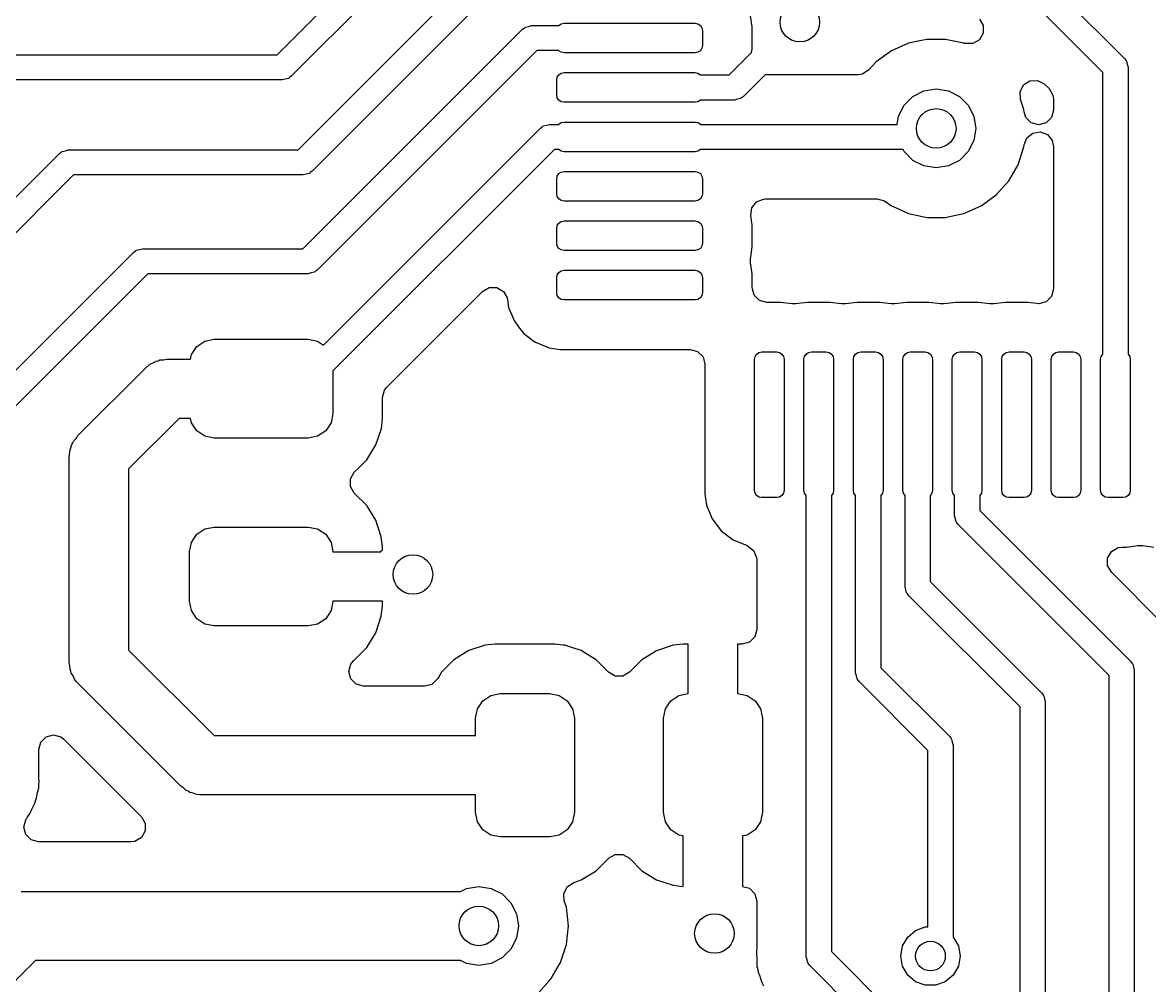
# Model space of a CAD drawing. Extents: x 44 to 146, y -87 to -25.
# Drawn here: x 87.14 to 98.53, y -59.38 to -49.63 of the extents above; entities that cross this region are included whole.
import ezdxf

# ---------------------------------------------------------------- set-up
doc = ezdxf.new("R2010")
doc.units = 0
doc.layers.add('BLACK', color=7, linetype='CONTINUOUS')

msp = doc.modelspace()

# ---------------------------------------------------------------- linework, layer by layer
at = {"layer": 'BLACK', "linetype": 'CONTINUOUS'}
for p, q in [((95.891003, -47.611397), (98.277303, -49.997698)), ((98.0605, -50.140105), (95.748594, -47.8282)), ((89.710994, -49.9618), (90.970597, -48.702198)), ((91.113005, -48.919), (89.853403, -50.178603)), ((89.922394, -50.923), (91.643197, -49.202198)), ((91.785605, -49.419), (90.064803, -51.139803)), ((92.222135, -49.680535), (92.252843, -49.673854)), ((92.252843, -49.673854), (92.283, -49.665)), ((92.283, -49.665), (92.558777, -49.665)), ((92.558777, -49.665), (92.559467, -49.663967)), ((92.559467, -49.663967), (92.583799, -49.647709)), ((92.583799, -49.647709), (92.6125, -49.642)), ((92.6125, -49.642), (93.9375, -49.642)), ((93.9375, -49.642), (93.966201, -49.647709)), ((93.966201, -49.647709), (93.990533, -49.663967)), ((93.990533, -49.663967), (94.006791, -49.688299)), ((94.513, -49.67928), (94.498187, -49.566764)), ((96.812079, -49.599498), (96.850643, -49.666293)), ((96.850643, -49.666293), (96.850643, -49.743421)), ((89.972394, -51.923), (92.193197, -49.702198)), ((92.193197, -49.702198), (92.211354, -49.688605)), ((92.211354, -49.688605), (92.214339, -49.685161)), ((92.214339, -49.685161), (92.216998, -49.68438)), ((92.216998, -49.68438), (92.222135, -49.680535)), ((94.006791, -49.688299), (94.0125, -49.717)), ((94.0125, -49.717), (94.0125, -49.867)), ((94.513, -49.90472), (94.513, -49.67928)), ((96.850643, -49.743421), (96.812079, -49.810216)), ((94.006791, -49.895701), (93.990533, -49.920033)), ((94.0125, -49.867), (94.006791, -49.895701)), ((94.50841, -49.939584), (94.513, -49.90472)), ((96.095194, -49.844657), (95.922272, -49.921647)), ((96.095195, -49.844656), (96.095194, -49.844657)), ((96.095197, -49.844656), (96.095195, -49.844656)), ((96.208396, -49.820595), (96.095197, -49.844656)), ((96.280352, -49.8053), (96.208396, -49.820595)), ((96.280354, -49.8053), (96.280352, -49.8053)), ((96.469646, -49.8053), (96.280354, -49.8053)), ((96.469648, -49.8053), (96.469646, -49.8053)), ((96.654804, -49.844656), (96.469648, -49.8053)), ((96.660681, -49.846566), (96.654804, -49.844656)), ((96.668156, -49.84878), (96.660681, -49.846566)), ((96.745284, -49.84878), (96.668156, -49.84878)), ((96.812079, -49.810216), (96.745284, -49.84878)), ((86.9188, -49.9618), (89.710994, -49.9618)), ((92.335605, -49.919), (90.114803, -52.139803)), ((92.558777, -49.919), (92.335605, -49.919)), ((92.559467, -49.920033), (92.558777, -49.919)), ((92.583799, -49.936291), (92.559467, -49.920033)), ((92.6125, -49.942), (92.583799, -49.936291)), ((93.9375, -49.942), (92.6125, -49.942)), ((93.966201, -49.936291), (93.9375, -49.942)), ((93.990533, -49.920033), (93.966201, -49.936291)), ((94.282994, -50.165), (94.50841, -49.939584)), ((95.922272, -49.921647), (95.769127, -50.032913)), ((98.277303, -49.997698), (98.290896, -50.015856)), ((98.290896, -50.015856), (98.294339, -50.018839)), ((98.294339, -50.018839), (98.295119, -50.021496)), ((95.695035, -50.115201), (95.63035, -50.157208)), ((95.769127, -50.032913), (95.695035, -50.115201)), ((98.295119, -50.021496), (98.298966, -50.026635)), ((98.298966, -50.026635), (98.305647, -50.05735)), ((98.305647, -50.05735), (98.3145, -50.0875)), ((98.3145, -50.0875), (98.3145, -52.988276)), ((89.7636, -50.2158), (86.971405, -50.2158)), ((89.793756, -50.206945), (89.7636, -50.2158)), ((89.824465, -50.200265), (89.793756, -50.206945)), ((89.829601, -50.196419), (89.824465, -50.200265)), ((89.832261, -50.195639), (89.829601, -50.196419)), ((89.835244, -50.192195), (89.832261, -50.195639)), ((89.853403, -50.178603), (89.835244, -50.192195)), ((92.5375, -50.217), (92.543209, -50.188299)), ((92.5375, -50.367), (92.5375, -50.217)), ((92.543209, -50.188299), (92.559467, -50.163967)), ((92.559467, -50.163967), (92.583799, -50.147709)), ((92.583799, -50.147709), (92.6125, -50.142)), ((92.6125, -50.142), (93.9375, -50.142)), ((93.9375, -50.142), (93.966201, -50.147709)), ((93.966201, -50.147709), (93.990533, -50.163967)), ((93.990533, -50.163967), (93.991223, -50.165)), ((93.991223, -50.165), (94.282994, -50.165)), ((94.643972, -50.163233), (94.425403, -50.381803)), ((94.648701, -50.1645), (94.643972, -50.163233)), ((95.584307, -50.1645), (94.648701, -50.1645)), ((95.63035, -50.157208), (95.584307, -50.1645)), ((97.257487, -50.266653), (97.322172, -50.224646)), ((97.322172, -50.224646), (97.399194, -50.220609)), ((97.399194, -50.220609), (97.467916, -50.255624)), ((98.0605, -52.988276), (98.0605, -50.140105)), ((96.139886, -50.382193), (96.251393, -50.325377)), ((96.251393, -50.325377), (96.375, -50.3058)), ((96.375, -50.3058), (96.498607, -50.325377)), ((96.498607, -50.325377), (96.610114, -50.382193)), ((97.222472, -50.335375), (97.257487, -50.266653)), ((97.226508, -50.412395), (97.222472, -50.335375)), ((97.467916, -50.255624), (97.473575, -50.260994)), ((97.473575, -50.260994), (97.516359, -50.303778)), ((97.516359, -50.303778), (97.554923, -50.370573)), ((92.543209, -50.395701), (92.5375, -50.367)), ((92.559467, -50.420033), (92.543209, -50.395701)), ((92.583799, -50.436291), (92.559467, -50.420033)), ((92.6125, -50.442), (92.583799, -50.436291)), ((93.9375, -50.442), (92.6125, -50.442)), ((93.966201, -50.436291), (93.9375, -50.442)), ((93.990533, -50.420033), (93.966201, -50.436291)), ((93.991223, -50.419), (93.990533, -50.420033)), ((94.3356, -50.419), (93.991223, -50.419)), ((94.365756, -50.410145), (94.3356, -50.419)), ((94.396465, -50.403465), (94.365756, -50.410145)), ((94.401601, -50.399619), (94.396465, -50.403465)), ((94.404261, -50.398839), (94.401601, -50.399619)), ((94.407244, -50.395395), (94.404261, -50.398839)), ((94.425403, -50.381803), (94.407244, -50.395395)), ((95.994577, -50.582193), (96.051393, -50.470686)), ((96.051393, -50.470686), (96.139886, -50.382193)), ((96.610114, -50.382193), (96.698607, -50.470686)), ((96.698607, -50.470686), (96.755423, -50.582193)), ((97.260004, -50.515483), (97.226508, -50.412395)), ((97.554923, -50.370573), (97.56, -50.409137)), ((97.56, -50.409137), (97.56, -50.522348)), ((95.981462, -50.665), (95.994577, -50.582193)), ((96.755423, -50.582193), (96.775, -50.7058)), ((97.260674, -50.517545), (97.260004, -50.515483)), ((97.262816, -50.537922), (97.260674, -50.517545)), ((97.281962, -50.596848), (97.262816, -50.537922)), ((97.56, -50.522348), (97.540038, -50.596848)), ((90.178694, -52.897699), (92.374197, -50.702198)), ((92.374197, -50.702198), (92.392354, -50.688605)), ((92.392354, -50.688605), (92.395339, -50.685161)), ((92.395339, -50.685161), (92.397998, -50.68438)), ((92.397998, -50.68438), (92.403135, -50.680535)), ((92.403135, -50.680535), (92.433843, -50.673854)), ((92.433843, -50.673854), (92.464, -50.665)), ((92.464, -50.665), (92.558777, -50.665)), ((92.558777, -50.665), (92.559467, -50.663967)), ((92.559467, -50.663967), (92.583799, -50.647709)), ((92.583799, -50.647709), (92.6125, -50.642)), ((92.6125, -50.642), (93.9375, -50.642)), ((93.9375, -50.642), (93.966201, -50.647709)), ((93.966201, -50.647709), (93.990533, -50.663967)), ((93.990533, -50.663967), (93.991223, -50.665)), ((93.991223, -50.665), (95.981462, -50.665)), ((97.3365, -50.651386), (97.281962, -50.596848)), ((97.411, -50.671348), (97.3365, -50.651386)), ((97.4855, -50.651386), (97.411, -50.671348)), ((97.540038, -50.596848), (97.4855, -50.651386)), ((96.775, -50.7058), (96.755423, -50.829407)), ((97.262816, -50.873677), (97.290456, -50.801672)), ((97.290456, -50.801672), (97.350395, -50.753133)), ((97.350395, -50.753133), (97.426574, -50.741067)), ((97.426574, -50.741067), (97.498579, -50.768707)), ((97.498579, -50.768707), (97.547118, -50.828646)), ((87.56985, -50.931852), (87.6, -50.923)), ((87.6, -50.923), (89.922394, -50.923)), ((92.516605, -50.919), (90.27515, -53.160455)), ((92.558777, -50.919), (92.516605, -50.919)), ((92.559467, -50.920033), (92.558777, -50.919)), ((92.583799, -50.936291), (92.559467, -50.920033)), ((93.990533, -50.920033), (93.966201, -50.936291)), ((93.991223, -50.919), (93.990533, -50.920033)), ((96.040227, -50.919), (93.991223, -50.919)), ((96.051393, -50.940914), (96.040227, -50.919)), ((96.755423, -50.829407), (96.698607, -50.940914)), ((97.202179, -51.074084), (97.260674, -50.894056)), ((97.260674, -50.894056), (97.262816, -50.873677)), ((97.547118, -50.828646), (97.56, -50.889251)), ((97.56, -50.889251), (97.56, -52.330798)), ((85.010197, -53.460197), (87.510198, -50.960197)), ((87.510198, -50.960197), (87.528356, -50.946603)), ((87.528356, -50.946603), (87.531339, -50.943161)), ((87.531339, -50.943161), (87.533996, -50.94238)), ((87.533996, -50.94238), (87.539135, -50.938534)), ((87.539135, -50.938534), (87.56985, -50.931852)), ((92.6125, -50.942), (92.583799, -50.936291)), ((93.9375, -50.942), (92.6125, -50.942)), ((93.966201, -50.936291), (93.9375, -50.942)), ((96.139886, -51.029407), (96.051393, -50.940914)), ((96.251393, -51.086223), (96.139886, -51.029407)), ((96.610114, -51.029407), (96.498607, -51.086223)), ((96.698607, -50.940914), (96.610114, -51.029407)), ((90.041001, -51.157619), (90.035865, -51.161465)), ((90.043661, -51.156839), (90.041001, -51.157619)), ((90.046644, -51.153395), (90.043661, -51.156839)), ((90.064803, -51.139803), (90.046644, -51.153395)), ((92.559467, -51.163967), (92.583799, -51.147709)), ((92.583799, -51.147709), (92.6125, -51.142)), ((92.6125, -51.142), (93.9375, -51.142)), ((93.9375, -51.142), (93.966201, -51.147709)), ((93.966201, -51.147709), (93.990533, -51.163967)), ((96.375, -51.1058), (96.251393, -51.086223)), ((96.498607, -51.086223), (96.375, -51.1058)), ((97.107533, -51.238016), (97.202179, -51.074084)), ((87.652605, -51.177), (85.227, -53.602605)), ((89.975, -51.177), (87.652605, -51.177)), ((90.005156, -51.168145), (89.975, -51.177)), ((90.035865, -51.161465), (90.005156, -51.168145)), ((92.5375, -51.217), (92.543209, -51.188299)), ((92.5375, -51.367), (92.5375, -51.217)), ((92.543209, -51.188299), (92.559467, -51.163967)), ((93.990533, -51.163967), (94.006791, -51.188299)), ((94.006791, -51.188299), (94.0125, -51.217)), ((94.0125, -51.217), (94.0125, -51.367)), ((96.980871, -51.378688), (97.076599, -51.272372)), ((97.076599, -51.272372), (97.10753, -51.23802)), ((97.10753, -51.23802), (97.107531, -51.238018)), ((97.107531, -51.238018), (97.107533, -51.238016)), ((92.543209, -51.395701), (92.5375, -51.367)), ((94.0125, -51.367), (94.006791, -51.395701)), ((96.82773, -51.489951), (96.980871, -51.378688)), ((92.559467, -51.420033), (92.543209, -51.395701)), ((92.583799, -51.436291), (92.559467, -51.420033)), ((92.6125, -51.442), (92.583799, -51.436291)), ((93.9375, -51.442), (92.6125, -51.442)), ((93.966201, -51.436291), (93.9375, -51.442)), ((93.990533, -51.420033), (93.966201, -51.436291)), ((94.006791, -51.395701), (93.990533, -51.420033)), ((94.511044, -51.511479), (94.557997, -51.45029)), ((94.557997, -51.45029), (94.629255, -51.420775)), ((94.629255, -51.420775), (94.648702, -51.4195)), ((94.648702, -51.4195), (95.776889, -51.4195)), ((95.776889, -51.4195), (95.851389, -51.439462)), ((95.851389, -51.439462), (95.86446, -51.447949)), ((95.86446, -51.447949), (95.92227, -51.489951)), ((95.92227, -51.489951), (95.922276, -51.489953)), ((95.922276, -51.489953), (95.922276, -51.489954)), ((95.922276, -51.489954), (95.970622, -51.511479)), ((96.654803, -51.566944), (96.82773, -51.489951)), ((94.500977, -51.587947), (94.511044, -51.511479)), ((94.507715, -51.639133), (94.500977, -51.587947)), ((95.970622, -51.511479), (96.095197, -51.566944)), ((96.095197, -51.566944), (96.236315, -51.596939)), ((96.236315, -51.596939), (96.280352, -51.6063)), ((96.280352, -51.6063), (96.280354, -51.6063)), ((96.280354, -51.6063), (96.469648, -51.6063)), ((96.469648, -51.6063), (96.509004, -51.597934)), ((96.509004, -51.597934), (96.654803, -51.566944)), ((92.5375, -51.717), (92.543209, -51.688299)), ((92.5375, -51.867), (92.5375, -51.717)), ((92.543209, -51.688299), (92.559467, -51.663967)), ((92.559467, -51.663967), (92.583799, -51.647709)), ((92.583799, -51.647709), (92.6125, -51.642)), ((92.6125, -51.642), (93.9375, -51.642)), ((93.9375, -51.642), (93.966201, -51.647709)), ((93.966201, -51.647709), (93.990533, -51.663967)), ((93.990533, -51.663967), (94.006791, -51.688299)), ((94.006791, -51.688299), (94.0125, -51.717)), ((94.0125, -51.717), (94.0125, -51.867)), ((94.513, -51.67928), (94.507715, -51.639133)), ((94.513, -51.90472), (94.513, -51.67928)), ((88.260197, -51.960197), (88.278355, -51.946604)), ((88.278355, -51.946604), (88.281339, -51.943161)), ((88.281339, -51.943161), (88.283998, -51.94238)), ((88.283998, -51.94238), (88.289135, -51.938535)), ((88.289135, -51.938535), (88.319843, -51.931854)), ((88.319843, -51.931854), (88.35, -51.923)), ((88.35, -51.923), (89.972394, -51.923)), ((92.543209, -51.895701), (92.5375, -51.867)), ((92.559467, -51.920033), (92.543209, -51.895701)), ((92.583799, -51.936291), (92.559467, -51.920033)), ((92.6125, -51.942), (92.583799, -51.936291)), ((93.9375, -51.942), (92.6125, -51.942)), ((93.966201, -51.936291), (93.9375, -51.942)), ((93.990533, -51.920033), (93.966201, -51.936291)), ((94.006791, -51.895701), (93.990533, -51.920033)), ((94.0125, -51.867), (94.006791, -51.895701)), ((94.499621, -52.006344), (94.513, -51.90472)), ((86.609557, -53.610836), (88.260197, -51.960197)), ((94.497487, -52.022551), (94.499621, -52.006344)), ((94.497487, -52.061449), (94.497487, -52.022551)), ((94.498186, -52.066762), (94.497487, -52.061449)), ((94.498187, -52.066764), (94.498186, -52.066762)), ((94.513, -52.17928), (94.498187, -52.066764)), ((88.402606, -52.177), (86.8, -53.779606)), ((90.025, -52.177), (88.402606, -52.177)), ((90.055156, -52.168145), (90.025, -52.177)), ((90.085865, -52.161465), (90.055156, -52.168145)), ((90.091001, -52.157619), (90.085865, -52.161465)), ((90.093661, -52.156839), (90.091001, -52.157619)), ((90.096644, -52.153395), (90.093661, -52.156839)), ((90.114803, -52.139803), (90.096644, -52.153395)), ((92.543209, -52.188299), (92.559467, -52.163967)), ((92.559467, -52.163967), (92.583799, -52.147709)), ((92.583799, -52.147709), (92.6125, -52.142)), ((92.6125, -52.142), (93.9375, -52.142)), ((93.9375, -52.142), (93.966201, -52.147709)), ((93.966201, -52.147709), (93.990533, -52.163967)), ((93.990533, -52.163967), (94.006791, -52.188299)), ((94.513, -52.3175), (94.513, -52.17928)), ((92.5375, -52.217), (92.543209, -52.188299)), ((92.5375, -52.367), (92.5375, -52.217)), ((94.006791, -52.188299), (94.0125, -52.217)), ((94.0125, -52.217), (94.0125, -52.367)), ((90.819286, -53.324131), (91.788651, -52.354766)), ((91.788651, -52.354766), (91.855444, -52.316204)), ((91.855444, -52.316204), (91.932572, -52.316204)), ((91.932572, -52.316204), (91.999367, -52.354768)), ((91.999367, -52.354768), (92.037931, -52.421563)), ((92.543209, -52.395701), (92.5375, -52.367)), ((92.559467, -52.420033), (92.543209, -52.395701)), ((94.006791, -52.395701), (93.990533, -52.420033)), ((94.0125, -52.367), (94.006791, -52.395701)), ((94.532962, -52.392), (94.513, -52.3175)), ((94.5875, -52.446538), (94.532962, -52.392)), ((97.540038, -52.405298), (97.4855, -52.459836)), ((97.56, -52.330798), (97.540038, -52.405298)), ((92.037931, -52.421563), (92.041733, -52.440678)), ((92.041733, -52.440678), (92.051812, -52.517233)), ((92.051812, -52.517233), (92.051811, -52.517233)), ((92.051811, -52.517233), (92.1098, -52.657232)), ((92.583799, -52.436291), (92.559467, -52.420033)), ((92.6125, -52.442), (92.583799, -52.436291)), ((93.9375, -52.442), (92.6125, -52.442)), ((93.966201, -52.436291), (93.9375, -52.442)), ((93.990533, -52.420033), (93.966201, -52.436291)), ((94.662, -52.4665), (94.5875, -52.446538)), ((94.80022, -52.4665), (94.662, -52.4665)), ((94.800225, -52.4665), (94.80022, -52.4665)), ((94.918052, -52.482012), (94.800225, -52.4665)), ((94.956948, -52.482012), (94.918052, -52.482012)), ((95.074774, -52.4665), (94.956948, -52.482012)), ((95.07478, -52.4665), (95.074774, -52.4665)), ((95.30022, -52.4665), (95.07478, -52.4665)), ((95.300225, -52.4665), (95.30022, -52.4665)), ((95.418052, -52.482012), (95.300225, -52.4665)), ((95.456948, -52.482012), (95.418052, -52.482012)), ((95.574774, -52.4665), (95.456948, -52.482012)), ((95.57478, -52.4665), (95.574774, -52.4665)), ((95.80022, -52.4665), (95.57478, -52.4665)), ((95.800225, -52.4665), (95.80022, -52.4665)), ((95.918052, -52.482012), (95.800225, -52.4665)), ((95.956948, -52.482012), (95.918052, -52.482012)), ((96.074774, -52.4665), (95.956948, -52.482012)), ((96.07478, -52.4665), (96.074774, -52.4665)), ((96.30022, -52.4665), (96.07478, -52.4665)), ((96.300225, -52.4665), (96.30022, -52.4665)), ((96.418052, -52.482012), (96.300225, -52.4665)), ((96.456948, -52.482012), (96.418052, -52.482012)), ((96.574774, -52.4665), (96.456948, -52.482012)), ((96.57478, -52.4665), (96.574774, -52.4665)), ((96.80022, -52.4665), (96.57478, -52.4665)), ((96.800225, -52.4665), (96.80022, -52.4665)), ((96.918052, -52.482012), (96.800225, -52.4665)), ((96.956948, -52.482012), (96.918052, -52.482012)), ((97.074774, -52.4665), (96.956948, -52.482012)), ((97.07478, -52.4665), (97.074774, -52.4665)), ((97.30022, -52.4665), (97.07478, -52.4665)), ((97.300227, -52.4665), (97.30022, -52.4665)), ((97.391553, -52.478523), (97.300227, -52.4665)), ((97.411, -52.479798), (97.391553, -52.478523)), ((97.4855, -52.459836), (97.411, -52.479798)), ((92.1098, -52.657232), (92.162918, -52.726455)), ((92.162918, -52.726455), (92.202049, -52.777451)), ((88.898373, -52.913223), (88.979479, -52.85903)), ((88.979479, -52.85903), (89.07515, -52.84)), ((89.07515, -52.84), (90.02515, -52.84)), ((90.02515, -52.84), (90.120821, -52.85903)), ((90.120821, -52.85903), (90.178694, -52.897699)), ((92.202049, -52.777451), (92.298052, -52.851117)), ((92.298052, -52.851117), (92.322267, -52.869698)), ((88.84418, -52.994329), (88.898373, -52.913223)), ((92.322267, -52.869698), (92.322267, -52.869699)), ((92.322267, -52.869699), (92.462266, -52.927688)), ((92.462266, -52.927688), (92.549809, -52.939212)), ((92.549809, -52.939212), (92.57478, -52.9425)), ((92.57478, -52.9425), (93.888, -52.9425)), ((93.888, -52.9425), (93.9625, -52.962462)), ((93.9625, -52.962462), (94.017038, -53.017)), ((94.559467, -52.988967), (94.583799, -52.972709)), ((94.583799, -52.972709), (94.6125, -52.967)), ((94.6125, -52.967), (94.7625, -52.967)), ((94.7625, -52.967), (94.791201, -52.972709)), ((94.791201, -52.972709), (94.815533, -52.988967)), ((95.059467, -52.988967), (95.083799, -52.972709)), ((95.083799, -52.972709), (95.1125, -52.967)), ((95.1125, -52.967), (95.2625, -52.967)), ((95.2625, -52.967), (95.291201, -52.972709)), ((95.291201, -52.972709), (95.315533, -52.988967)), ((95.559467, -52.988967), (95.583799, -52.972709)), ((95.583799, -52.972709), (95.6125, -52.967)), ((95.6125, -52.967), (95.7625, -52.967)), ((95.7625, -52.967), (95.791201, -52.972709)), ((95.791201, -52.972709), (95.815533, -52.988967)), ((96.059467, -52.988967), (96.083799, -52.972709)), ((96.083799, -52.972709), (96.1125, -52.967)), ((96.1125, -52.967), (96.2625, -52.967)), ((96.2625, -52.967), (96.291201, -52.972709)), ((96.291201, -52.972709), (96.315533, -52.988967)), ((96.559467, -52.988967), (96.583799, -52.972709)), ((96.583799, -52.972709), (96.6125, -52.967)), ((96.6125, -52.967), (96.7625, -52.967)), ((96.7625, -52.967), (96.791201, -52.972709)), ((96.791201, -52.972709), (96.815533, -52.988967)), ((97.059467, -52.988967), (97.083799, -52.972709)), ((97.083799, -52.972709), (97.1125, -52.967)), ((97.1125, -52.967), (97.2625, -52.967)), ((97.2625, -52.967), (97.291201, -52.972709)), ((97.291201, -52.972709), (97.315533, -52.988967)), ((97.559467, -52.988967), (97.583799, -52.972709)), ((97.583799, -52.972709), (97.6125, -52.967)), ((97.6125, -52.967), (97.7625, -52.967)), ((97.7625, -52.967), (97.791201, -52.972709)), ((97.791201, -52.972709), (97.815533, -52.988967)), ((88.398997, -53.114639), (88.425659, -53.0925)), ((88.425659, -53.0925), (88.457365, -53.0785)), ((88.457365, -53.0785), (88.486828, -53.060258)), ((88.486828, -53.060258), (88.507382, -53.056415)), ((88.507382, -53.056415), (88.526515, -53.047968)), ((88.526515, -53.047968), (88.561135, -53.046367)), ((88.561135, -53.046367), (88.5952, -53.04)), ((88.5952, -53.04), (88.835096, -53.04)), ((88.835096, -53.04), (88.84418, -52.994329)), ((94.017038, -53.017), (94.037, -53.0915)), ((94.037, -53.0915), (94.037, -54.404725)), ((94.5375, -53.042), (94.543209, -53.013299)), ((94.5375, -54.367), (94.5375, -53.042)), ((94.543209, -53.013299), (94.559467, -52.988967)), ((94.815533, -52.988967), (94.831791, -53.013299)), ((94.831791, -53.013299), (94.8375, -53.042)), ((94.8375, -53.042), (94.8375, -54.367)), ((95.0375, -53.042), (95.043209, -53.013299)), ((95.0375, -54.367), (95.0375, -53.042)), ((95.043209, -53.013299), (95.059467, -52.988967)), ((95.315533, -52.988967), (95.331791, -53.013299)), ((95.331791, -53.013299), (95.3375, -53.042)), ((95.3375, -53.042), (95.3375, -54.367)), ((95.5375, -53.042), (95.543209, -53.013299)), ((95.5375, -54.367), (95.5375, -53.042)), ((95.543209, -53.013299), (95.559467, -52.988967)), ((95.815533, -52.988967), (95.831791, -53.013299)), ((95.831791, -53.013299), (95.8375, -53.042)), ((95.8375, -53.042), (95.8375, -54.367)), ((96.0375, -53.042), (96.043209, -53.013299)), ((96.0375, -54.367), (96.0375, -53.042)), ((96.043209, -53.013299), (96.059467, -52.988967)), ((96.315533, -52.988967), (96.331791, -53.013299)), ((96.331791, -53.013299), (96.3375, -53.042)), ((96.3375, -53.042), (96.3375, -54.367)), ((96.5375, -53.042), (96.543209, -53.013299)), ((96.5375, -54.367), (96.5375, -53.042)), ((96.543209, -53.013299), (96.559467, -52.988967)), ((96.815533, -52.988967), (96.831791, -53.013299)), ((96.831791, -53.013299), (96.8375, -53.042)), ((96.8375, -53.042), (96.8375, -54.367)), ((97.0375, -53.042), (97.043209, -53.013299)), ((97.0375, -54.367), (97.0375, -53.042)), ((97.043209, -53.013299), (97.059467, -52.988967)), ((97.315533, -52.988967), (97.331791, -53.013299)), ((97.331791, -53.013299), (97.3375, -53.042)), ((97.3375, -53.042), (97.3375, -54.367)), ((97.5375, -53.042), (97.543209, -53.013299)), ((97.5375, -54.367), (97.5375, -53.042)), ((97.543209, -53.013299), (97.559467, -52.988967)), ((97.815533, -52.988967), (97.831791, -53.013299)), ((97.831791, -53.013299), (97.8375, -53.042)), ((97.8375, -53.042), (97.8375, -54.367)), ((98.0375, -53.042), (98.043209, -53.013299)), ((98.0375, -54.367), (98.0375, -53.042)), ((98.043209, -53.013299), (98.059467, -52.988967)), ((98.059467, -52.988967), (98.0605, -52.988276)), ((98.3145, -52.988276), (98.315533, -52.988967)), ((98.315533, -52.988967), (98.331791, -53.013299)), ((98.331791, -53.013299), (98.3375, -53.042)), ((98.3375, -53.042), (98.3375, -54.367)), ((87.697268, -53.813668), (88.383068, -53.127868)), ((88.383068, -53.127868), (88.390564, -53.121643)), ((88.390564, -53.121643), (88.393091, -53.118297)), ((88.393091, -53.118297), (88.398997, -53.114639)), ((90.27515, -53.160455), (90.27515, -53.59)), ((90.775649, -53.429486), (90.795611, -53.354987)), ((90.77565, -53.640009), (90.775649, -53.429486)), ((90.795611, -53.354987), (90.819286, -53.324131)), ((88.719464, -53.64), (88.2094, -54.150064)), ((88.835096, -53.64), (88.719464, -53.64)), ((88.84418, -53.685671), (88.835096, -53.64)), ((90.27515, -53.59), (90.25612, -53.685671)), ((90.765149, -53.742797), (90.77565, -53.640009)), ((88.898373, -53.766777), (88.84418, -53.685671)), ((88.979479, -53.82097), (88.898373, -53.766777)), ((90.201927, -53.766777), (90.120821, -53.82097)), ((90.25612, -53.685671), (90.201927, -53.766777)), ((90.709964, -53.909334), (90.765149, -53.742797)), ((87.634962, -53.904623), (87.64678, -53.88737)), ((87.64678, -53.88737), (87.654335, -53.86787)), ((87.654335, -53.86787), (87.677682, -53.842259)), ((87.677682, -53.842259), (87.697268, -53.813668)), ((89.07515, -53.84), (88.979479, -53.82097)), ((90.02515, -53.84), (89.07515, -53.84)), ((90.120821, -53.82097), (90.02515, -53.84)), ((87.60972, -54.011945), (87.61131, -54.005182)), ((87.61131, -54.005182), (87.614508, -53.970675)), ((87.614508, -53.970675), (87.627027, -53.938358)), ((87.627027, -53.938358), (87.634962, -53.904623)), ((90.617862, -54.058656), (90.709964, -53.909334)), ((87.6094, -54.0258), (87.610299, -54.016096)), ((87.6094, -56.1086), (87.6094, -54.0258)), ((87.610299, -54.016096), (87.60972, -54.011945)), ((90.5302, -54.146318), (90.617862, -54.058656)), ((88.2094, -54.150064), (88.2094, -55.984336)), ((90.452959, -54.25179), (90.491523, -54.184995)), ((90.491523, -54.184995), (90.5302, -54.146318)), ((90.452959, -54.328918), (90.452959, -54.25179)), ((90.491523, -54.395713), (90.452959, -54.328918)), ((90.617469, -54.521659), (90.491523, -54.395713)), ((94.037, -54.404725), (94.051811, -54.517233)), ((94.543209, -54.395701), (94.5375, -54.367)), ((94.559467, -54.420033), (94.543209, -54.395701)), ((94.583799, -54.436291), (94.559467, -54.420033)), ((94.6125, -54.442), (94.583799, -54.436291)), ((94.7625, -54.442), (94.6125, -54.442)), ((94.791201, -54.436291), (94.7625, -54.442)), ((94.815533, -54.420033), (94.791201, -54.436291)), ((94.831791, -54.395701), (94.815533, -54.420033)), ((94.8375, -54.367), (94.831791, -54.395701)), ((95.043209, -54.395701), (95.0375, -54.367)), ((95.059467, -54.420033), (95.043209, -54.395701)), ((95.0605, -54.420723), (95.059467, -54.420033)), ((95.0605, -59.0875), (95.0605, -54.420723)), ((95.315533, -54.420033), (95.3145, -54.420723)), ((95.3145, -54.420723), (95.3145, -59.034894)), ((95.331791, -54.395701), (95.315533, -54.420033)), ((95.3375, -54.367), (95.331791, -54.395701)), ((95.543209, -54.395701), (95.5375, -54.367)), ((95.559467, -54.420033), (95.543209, -54.395701)), ((95.5605, -54.420723), (95.559467, -54.420033)), ((95.5605, -56.2159), (95.5605, -54.420723)), ((95.815533, -54.420033), (95.8145, -54.420723)), ((95.8145, -54.420723), (95.8145, -56.163294)), ((95.831791, -54.395701), (95.815533, -54.420033)), ((95.8375, -54.367), (95.831791, -54.395701)), ((96.043209, -54.395701), (96.0375, -54.367)), ((96.059467, -54.420033), (96.043209, -54.395701)), ((96.0605, -54.420723), (96.059467, -54.420033)), ((96.0605, -55.3443), (96.0605, -54.420723)), ((96.315533, -54.420033), (96.3145, -54.420723)), ((96.3145, -54.420723), (96.3145, -55.291694)), ((96.331791, -54.395701), (96.315533, -54.420033)), ((96.3375, -54.367), (96.331791, -54.395701)), ((96.543209, -54.395701), (96.5375, -54.367)), ((96.559467, -54.420033), (96.543209, -54.395701)), ((96.5605, -54.420723), (96.559467, -54.420033)), ((96.5605, -54.6251), (96.5605, -54.420723)), ((96.815533, -54.420033), (96.8145, -54.420723)), ((96.8145, -54.420723), (96.8145, -54.572494)), ((96.831791, -54.395701), (96.815533, -54.420033)), ((96.8375, -54.367), (96.831791, -54.395701)), ((97.043209, -54.395701), (97.0375, -54.367)), ((97.059467, -54.420033), (97.043209, -54.395701)), ((97.083799, -54.436291), (97.059467, -54.420033)), ((97.1125, -54.442), (97.083799, -54.436291)), ((97.2625, -54.442), (97.1125, -54.442)), ((97.291201, -54.436291), (97.2625, -54.442)), ((97.315533, -54.420033), (97.291201, -54.436291)), ((97.331791, -54.395701), (97.315533, -54.420033)), ((97.3375, -54.367), (97.331791, -54.395701)), ((97.543209, -54.395701), (97.5375, -54.367)), ((97.559467, -54.420033), (97.543209, -54.395701)), ((97.583799, -54.436291), (97.559467, -54.420033)), ((97.6125, -54.442), (97.583799, -54.436291)), ((97.7625, -54.442), (97.6125, -54.442)), ((97.791201, -54.436291), (97.7625, -54.442)), ((97.815533, -54.420033), (97.791201, -54.436291)), ((97.831791, -54.395701), (97.815533, -54.420033)), ((97.8375, -54.367), (97.831791, -54.395701)), ((98.043209, -54.395701), (98.0375, -54.367)), ((98.059467, -54.420033), (98.043209, -54.395701)), ((98.083799, -54.436291), (98.059467, -54.420033)), ((98.1125, -54.442), (98.083799, -54.436291)), ((98.2625, -54.442), (98.1125, -54.442)), ((98.291201, -54.436291), (98.2625, -54.442)), ((98.315533, -54.420033), (98.291201, -54.436291)), ((98.331791, -54.395701), (98.315533, -54.420033)), ((98.3375, -54.367), (98.331791, -54.395701)), ((90.709507, -54.670878), (90.617469, -54.521659)), ((94.051811, -54.517233), (94.1098, -54.657232)), ((96.8145, -54.572494), (98.339803, -56.097798)), ((90.764655, -54.837303), (90.709507, -54.670878)), ((94.1098, -54.657232), (94.164738, -54.728827)), ((96.569354, -54.655256), (96.5605, -54.6251)), ((96.576035, -54.685965), (96.569354, -54.655256)), ((96.57988, -54.691101), (96.576035, -54.685965)), ((88.898373, -54.813223), (88.979479, -54.75903)), ((88.979479, -54.75903), (89.07515, -54.74)), ((89.07515, -54.74), (90.02515, -54.74)), ((90.02515, -54.74), (90.120821, -54.75903)), ((90.120821, -54.75903), (90.201927, -54.813223)), ((94.164738, -54.728827), (94.202049, -54.777451)), ((94.202049, -54.777451), (94.322267, -54.869698)), ((96.580661, -54.693761), (96.57988, -54.691101)), ((96.584104, -54.696744), (96.580661, -54.693761)), ((96.597697, -54.714903), (96.584104, -54.696744)), ((98.123, -56.240205), (96.597697, -54.714903)), ((88.82515, -54.99), (88.84418, -54.894329)), ((88.84418, -54.894329), (88.898373, -54.813223)), ((90.201927, -54.813223), (90.25612, -54.894329)), ((90.25612, -54.894329), (90.27515, -54.99)), ((90.775149, -54.940026), (90.764655, -54.837303)), ((94.322267, -54.869698), (94.462264, -54.927687)), ((88.82515, -55.49), (88.82515, -54.99)), ((90.27515, -54.99), (90.757983, -54.99)), ((90.757983, -54.99), (90.760793, -54.984486)), ((90.760793, -54.984486), (90.775149, -54.97013)), ((90.775149, -54.97013), (90.775149, -54.940026)), ((94.462264, -54.927687), (94.462266, -54.927687)), ((94.462266, -54.927687), (94.468019, -54.93007)), ((94.468019, -54.93007), (94.529209, -54.977022)), ((94.529209, -54.977022), (94.558725, -55.048279)), ((98.108114, -55.052936), (98.146678, -54.986141)), ((98.146678, -54.986141), (98.213473, -54.947577)), ((98.213473, -54.947577), (98.252037, -54.9425)), ((98.252037, -54.9425), (98.30022, -54.9425)), ((98.30022, -54.9425), (98.412736, -54.927687)), ((98.412736, -54.927687), (98.412737, -54.927686)), ((98.412737, -54.927686), (98.418051, -54.926987)), ((98.418051, -54.926987), (98.456949, -54.926987)), ((98.456949, -54.926987), (98.462262, -54.927686)), ((98.462262, -54.927686), (98.462264, -54.927687)), ((98.462264, -54.927687), (98.57478, -54.9425)), ((94.558725, -55.048279), (94.56, -55.067728)), ((94.56, -55.067728), (94.56, -55.776)), ((98.108114, -55.130064), (98.108114, -55.052936)), ((98.146678, -55.196859), (98.108114, -55.130064)), ((98.667824, -55.718005), (98.146678, -55.196859)), ((96.069354, -55.374456), (96.0605, -55.3443)), ((96.3145, -55.291694), (97.439802, -56.416997)), ((96.076035, -55.405165), (96.069354, -55.374456)), ((96.07988, -55.410301), (96.076035, -55.405165)), ((96.080661, -55.412961), (96.07988, -55.410301)), ((96.084104, -55.415944), (96.080661, -55.412961)), ((96.097697, -55.434103), (96.084104, -55.415944)), ((97.223, -56.559405), (96.097697, -55.434103)), ((88.84418, -55.585671), (88.82515, -55.49)), ((88.898373, -55.666777), (88.84418, -55.585671)), ((90.25612, -55.585671), (90.201927, -55.666777)), ((90.27515, -55.49), (90.25612, -55.585671)), ((90.77515, -55.49), (90.27515, -55.49)), ((90.764657, -55.642688), (90.775149, -55.539989)), ((90.775149, -55.539989), (90.77515, -55.539979)), ((90.77515, -55.539979), (90.77515, -55.49)), ((88.979479, -55.72097), (88.898373, -55.666777)), ((90.201927, -55.666777), (90.120821, -55.72097)), ((90.709507, -55.809121), (90.764655, -55.642697)), ((90.764655, -55.642697), (90.764657, -55.642688)), ((89.07515, -55.74), (88.979479, -55.72097)), ((90.02515, -55.74), (89.07515, -55.74)), ((90.120821, -55.72097), (90.02515, -55.74)), ((90.617469, -55.95834), (90.709507, -55.809121)), ((94.56, -55.776), (94.540038, -55.8505)), ((91.814402, -55.935001), (91.647866, -55.990186)), ((91.917196, -55.9245), (91.814402, -55.935001)), ((92.517204, -55.9245), (91.917196, -55.9245)), ((92.517209, -55.9245), (92.517204, -55.9245)), ((92.602865, -55.93325), (92.517209, -55.9245)), ((92.619998, -55.935001), (92.602865, -55.93325)), ((92.690429, -55.95834), (92.619998, -55.935001)), ((93.714503, -55.935494), (93.548078, -55.990642)), ((93.817225, -55.925), (93.714503, -55.935494)), ((93.8672, -55.925), (93.817225, -55.925)), ((93.8672, -56.425), (93.8672, -55.925)), ((94.411, -55.925), (94.3672, -55.925)), ((94.3672, -55.925), (94.3672, -56.425)), ((94.4855, -55.905038), (94.411, -55.925)), ((94.540038, -55.8505), (94.4855, -55.905038)), ((88.2094, -55.984336), (89.075064, -56.85)), ((90.493489, -56.08232), (90.617469, -55.95834)), ((91.647866, -55.990186), (91.498543, -56.082288)), ((92.786534, -55.990186), (92.690429, -55.95834)), ((92.887879, -56.052696), (92.786534, -55.990186)), ((92.935856, -56.082288), (92.887879, -56.052696)), ((93.548078, -55.990642), (93.398859, -56.08268)), ((87.615767, -56.142664), (87.6094, -56.1086)), ((87.617368, -56.177285), (87.615767, -56.142664)), ((90.435259, -56.2005), (90.455221, -56.126)), ((90.455221, -56.126), (90.487522, -56.088618)), ((90.487357, -56.088453), (90.489634, -56.086175)), ((90.487522, -56.088618), (90.487357, -56.088453)), ((90.489634, -56.086175), (90.491835, -56.083629)), ((90.491835, -56.083629), (90.493489, -56.08232)), ((91.498543, -56.082288), (91.374487, -56.206345)), ((93.062195, -56.208627), (92.935856, -56.082288)), ((93.398859, -56.08268), (93.272913, -56.208627)), ((95.8145, -56.163294), (96.508203, -56.856998)), ((98.339803, -56.097798), (98.353396, -56.115956)), ((98.353396, -56.115956), (98.356839, -56.118939)), ((98.356839, -56.118939), (98.357619, -56.121596)), ((98.357619, -56.121596), (98.361466, -56.126735)), ((98.361466, -56.126735), (98.368147, -56.15745)), ((98.368147, -56.15745), (98.377, -56.1876)), ((87.625815, -56.196416), (87.617368, -56.177285)), ((87.629658, -56.216972), (87.625815, -56.196416)), ((87.647902, -56.246438), (87.629658, -56.216972)), ((87.661901, -56.278141), (87.647902, -56.246438)), ((87.684038, -56.3048), (87.661901, -56.278141)), ((90.455221, -56.275), (90.435259, -56.2005)), ((90.509759, -56.329538), (90.455221, -56.275)), ((91.329846, -56.278721), (91.273745, -56.33165)), ((91.334384, -56.271364), (91.329846, -56.278721)), ((91.355294, -56.237462), (91.334384, -56.271364)), ((91.374487, -56.206345), (91.355294, -56.237462)), ((93.12899, -56.247191), (93.062195, -56.208627)), ((93.206118, -56.247191), (93.12899, -56.247191)), ((93.272913, -56.208627), (93.206118, -56.247191)), ((95.569354, -56.246056), (95.5605, -56.2159)), ((95.576035, -56.276765), (95.569354, -56.246056)), ((95.57988, -56.281901), (95.576035, -56.276765)), ((95.580661, -56.284561), (95.57988, -56.281901)), ((95.584104, -56.287544), (95.580661, -56.284561)), ((98.123, -60.747394), (98.123, -56.240205)), ((98.377, -56.1876), (98.377, -60.8)), ((87.687697, -56.310709), (87.684038, -56.3048)), ((87.691043, -56.313236), (87.687697, -56.310709)), ((87.697268, -56.320732), (87.691043, -56.313236)), ((88.738668, -57.362132), (87.697268, -56.320732)), ((90.584259, -56.3495), (90.509759, -56.329538)), ((91.203029, -56.3495), (90.584259, -56.3495)), ((91.273745, -56.33165), (91.203029, -56.3495)), ((95.597697, -56.305703), (95.584104, -56.287544)), ((96.2914, -56.999405), (95.597697, -56.305703)), ((91.73623, -56.579329), (91.790423, -56.498223)), ((91.790423, -56.498223), (91.871529, -56.44403)), ((91.871529, -56.44403), (91.9672, -56.425)), ((91.9672, -56.425), (92.4672, -56.425)), ((92.4672, -56.425), (92.562871, -56.44403)), ((92.562871, -56.44403), (92.643977, -56.498223)), ((92.643977, -56.498223), (92.69817, -56.579329)), ((93.63623, -56.579329), (93.690423, -56.498223)), ((93.690423, -56.498223), (93.771529, -56.44403)), ((93.771529, -56.44403), (93.8672, -56.425)), ((94.3672, -56.425), (94.462871, -56.44403)), ((94.462871, -56.44403), (94.543977, -56.498223)), ((94.543977, -56.498223), (94.59817, -56.579329)), ((97.439802, -56.416997), (97.453394, -56.435154)), ((97.453394, -56.435154), (97.456839, -56.438139)), ((97.456839, -56.438139), (97.457619, -56.440798)), ((97.457619, -56.440798), (97.461465, -56.445935)), ((97.461465, -56.445935), (97.468145, -56.476643)), ((97.468145, -56.476643), (97.477, -56.5068)), ((97.477, -56.5068), (97.477, -60.18182)), ((91.7172, -56.675), (91.73623, -56.579329)), ((92.69817, -56.579329), (92.7172, -56.675)), ((93.6172, -56.675), (93.63623, -56.579329)), ((94.59817, -56.579329), (94.6172, -56.675)), ((97.223, -60.18182), (97.223, -56.559405)), ((91.7172, -56.85), (91.7172, -56.675)), ((92.7172, -56.675), (92.7172, -57.625)), ((93.6172, -57.625), (93.6172, -56.675)), ((94.6172, -56.675), (94.6172, -57.625)), ((87.375, -56.862458), (87.4495, -56.842496)), ((87.4495, -56.842496), (87.524, -56.862458)), ((89.075064, -56.85), (91.7172, -56.85)), ((87.3005, -56.991496), (87.320462, -56.916996)), ((87.320462, -56.916996), (87.375, -56.862458)), ((87.524, -56.862458), (87.554859, -56.886137)), ((87.554859, -56.886137), (88.339463, -57.670741)), ((96.508203, -56.856998), (96.521796, -56.875156)), ((96.521796, -56.875156), (96.525239, -56.878139)), ((96.525239, -56.878139), (96.526019, -56.880796)), ((96.526019, -56.880796), (96.529866, -56.885935)), ((96.529866, -56.885935), (96.536547, -56.91665)), ((96.536547, -56.91665), (96.5454, -56.9468)), ((96.5454, -56.9468), (96.5454, -58.886546)), ((87.3005, -57.262289), (87.3005, -56.991496)), ((96.2914, -58.784958), (96.2914, -56.999405)), ((87.301161, -57.27631), (87.3005, -57.262289)), ((87.305347, -57.320595), (87.301161, -57.27631)), ((87.289437, -57.425261), (87.3005, -57.382177)), ((87.3005, -57.362921), (87.302335, -57.33961)), ((87.3005, -57.382177), (87.3005, -57.362921)), ((87.302335, -57.33961), (87.302768, -57.336875)), ((87.302768, -57.336875), (87.305347, -57.320595)), ((88.767259, -57.381717), (88.738668, -57.362132)), ((88.79287, -57.405065), (88.767259, -57.381717)), ((88.81237, -57.412619), (88.79287, -57.405065)), ((88.829623, -57.424438), (88.81237, -57.412619)), ((88.863358, -57.432372), (88.829623, -57.424438)), ((87.259627, -57.541368), (87.264413, -57.522722)), ((87.264413, -57.522722), (87.271986, -57.5006)), ((87.271986, -57.5006), (87.279636, -57.482926)), ((87.279636, -57.482926), (87.286594, -57.438987)), ((87.286594, -57.438987), (87.289437, -57.425261)), ((88.895675, -57.444892), (88.863358, -57.432372)), ((88.930182, -57.448089), (88.895675, -57.444892)), ((88.936945, -57.44968), (88.930182, -57.448089)), ((88.941096, -57.4491), (88.936945, -57.44968)), ((88.9508, -57.45), (88.941096, -57.4491)), ((91.7172, -57.45), (88.9508, -57.45)), ((91.7172, -57.625), (91.7172, -57.45)), ((87.189721, -57.668523), (87.202562, -57.648974)), ((87.202562, -57.648974), (87.214363, -57.633763)), ((87.214363, -57.633763), (87.232028, -57.592938)), ((87.232028, -57.592938), (87.238196, -57.580347)), ((87.238196, -57.580347), (87.259627, -57.541368)), ((91.73623, -57.720671), (91.7172, -57.625)), ((92.7172, -57.625), (92.69817, -57.720671)), ((93.63623, -57.720671), (93.6172, -57.625)), ((94.6172, -57.625), (94.59817, -57.720671)), ((87.14972, -57.7761), (87.169682, -57.7016)), ((87.169682, -57.7016), (87.178176, -57.688521)), ((87.178176, -57.688521), (87.180447, -57.685394)), ((87.180447, -57.685394), (87.184624, -57.677797)), ((87.184624, -57.677797), (87.189721, -57.668523)), ((88.339463, -57.670741), (88.378027, -57.737536)), ((88.378027, -57.737536), (88.378027, -57.814664)), ((91.790423, -57.801777), (91.73623, -57.720671)), ((92.69817, -57.720671), (92.643977, -57.801777)), ((93.690423, -57.801777), (93.63623, -57.720671)), ((94.59817, -57.720671), (94.543977, -57.801777)), ((87.169682, -57.8506), (87.14972, -57.7761)), ((87.22422, -57.905138), (87.169682, -57.8506)), ((88.378027, -57.814664), (88.339463, -57.881459)), ((91.871529, -57.85597), (91.790423, -57.801777)), ((91.9672, -57.875), (91.871529, -57.85597)), ((92.4672, -57.875), (91.9672, -57.875)), ((92.562871, -57.85597), (92.4672, -57.875)), ((92.643977, -57.801777), (92.562871, -57.85597)), ((93.771529, -57.85597), (93.690423, -57.801777)), ((93.8172, -57.865054), (93.771529, -57.85597)), ((93.8172, -58.374997), (93.8172, -57.865054)), ((94.462871, -57.85597), (94.4172, -57.865054)), ((94.4172, -57.865054), (94.4172, -58.37666)), ((94.543977, -57.801777), (94.462871, -57.85597)), ((87.29872, -57.9251), (87.22422, -57.905138)), ((88.234104, -57.9251), (87.29872, -57.9251)), ((88.272668, -57.920023), (88.234104, -57.9251)), ((88.339463, -57.881459), (88.272668, -57.920023)), ((92.935856, -58.217712), (93.059912, -58.093656)), ((93.059912, -58.093655), (93.062195, -58.091373)), ((93.059912, -58.093656), (93.059912, -58.093655)), ((93.062195, -58.091373), (93.12899, -58.052809)), ((93.12899, -58.052809), (93.206118, -58.052809)), ((93.206118, -58.052809), (93.272913, -58.091373)), ((93.272913, -58.091373), (93.398859, -58.217319)), ((92.786534, -58.309814), (92.935856, -58.217712)), ((93.398859, -58.217319), (93.548078, -58.309357)), ((92.645682, -58.377062), (92.709542, -58.335326)), ((92.709542, -58.335326), (92.786534, -58.309814)), ((93.548078, -58.309357), (93.714502, -58.364505)), ((87.1244, -58.4256), (91.566685, -58.4256)), ((91.566685, -58.4256), (91.626393, -58.395177)), ((91.626393, -58.395177), (91.75, -58.3756)), ((91.75, -58.3756), (91.873607, -58.395177)), ((91.873607, -58.395177), (91.985114, -58.451993)), ((92.610667, -58.445783), (92.645682, -58.377062)), ((92.614703, -58.522805), (92.610667, -58.445783)), ((93.714502, -58.364505), (93.714511, -58.364507)), ((93.714511, -58.364507), (93.8172, -58.374997)), ((94.4172, -58.37666), (94.4855, -58.394961)), ((94.4855, -58.394961), (94.540038, -58.449499)), ((94.540038, -58.449499), (94.56, -58.523999)), ((91.985114, -58.451993), (92.073607, -58.540486)), ((92.073607, -58.540486), (92.130423, -58.651993)), ((92.635674, -58.587344), (92.614703, -58.522805)), ((94.56, -58.523999), (94.56, -59.001773)), ((92.130423, -58.651993), (92.15, -58.7756)), ((92.65546, -58.7756), (92.635674, -58.587344)), ((92.15, -58.7756), (92.130423, -58.899207)), ((92.635674, -58.963856), (92.65546, -58.7756)), ((96.1668, -58.820592), (96.264706, -58.784958)), ((96.264706, -58.784958), (96.2914, -58.784958)), ((92.130423, -58.899207), (92.073607, -59.010714)), ((96.034892, -58.977794), (96.086987, -58.887564)), ((96.086987, -58.887564), (96.1668, -58.820592)), ((96.5454, -58.886546), (96.546613, -58.887564)), ((96.546613, -58.887564), (96.598708, -58.977794)), ((92.073607, -59.010714), (91.985114, -59.099207)), ((92.577179, -59.143884), (92.635674, -58.963856)), ((94.558702, -59.018643), (94.55782, -59.027972)), ((94.56, -59.001773), (94.558143, -59.01859)), ((94.558143, -59.01859), (94.558702, -59.018643)), ((96.0168, -59.0804), (96.034892, -58.977794)), ((96.598708, -58.977794), (96.6168, -59.0804)), ((87.269375, -59.1256), (84.730287, -61.664687)), ((91.566685, -59.1256), (87.269375, -59.1256)), ((91.626393, -59.156023), (91.566685, -59.1256)), ((91.985114, -59.099207), (91.873607, -59.156023)), ((94.55782, -59.027972), (94.55782, -59.027976)), ((94.55782, -59.027976), (94.55782, -59.027977)), ((94.55782, -59.027977), (94.559001, -59.065572)), ((94.559001, -59.065572), (94.559927, -59.095035)), ((94.559927, -59.095035), (94.56, -59.099714)), ((94.56, -59.099714), (94.56, -59.126968)), ((94.56, -59.126968), (94.560001, -59.126985)), ((94.560001, -59.126985), (94.56036, -59.12983)), ((94.56036, -59.12983), (94.561458, -59.1438)), ((95.069354, -59.117656), (95.0605, -59.0875)), ((95.076035, -59.148365), (95.069354, -59.117656)), ((95.3145, -59.034894), (96.539803, -60.260198)), ((96.034892, -59.183006), (96.0168, -59.0804)), ((96.6168, -59.0804), (96.598708, -59.183006)), ((91.75, -59.1756), (91.626393, -59.156023)), ((91.873607, -59.156023), (91.75, -59.1756)), ((92.482533, -59.307816), (92.577179, -59.143884)), ((94.561458, -59.1438), (94.562798, -59.18644)), ((94.562798, -59.18644), (94.567868, -59.203891)), ((94.567868, -59.203891), (94.572609, -59.226784)), ((94.572609, -59.226784), (94.574884, -59.244791)), ((94.574884, -59.244791), (94.574885, -59.244796)), ((94.574885, -59.244796), (94.590585, -59.28445)), ((95.07988, -59.153501), (95.076035, -59.148365)), ((95.080661, -59.156161), (95.07988, -59.153501)), ((95.084104, -59.159144), (95.080661, -59.156161)), ((95.097697, -59.177303), (95.084104, -59.159144)), ((96.323, -60.402605), (95.097697, -59.177303)), ((96.086987, -59.273236), (96.034892, -59.183006)), ((96.598708, -59.183006), (96.546613, -59.273236)), ((92.355871, -59.448488), (92.458344, -59.334681)), ((92.458344, -59.334681), (92.48253, -59.30782)), ((92.48253, -59.30782), (92.482531, -59.307818)), ((92.482531, -59.307818), (92.482533, -59.307816)), ((94.590585, -59.28445), (94.595128, -59.297718)), ((94.595128, -59.297718), (94.603474, -59.326444)), ((94.603474, -59.326444), (94.607033, -59.338693)), ((94.607033, -59.338693), (94.616277, -59.354324)), ((94.616277, -59.354324), (94.626561, -59.375317)), ((96.1668, -59.340208), (96.086987, -59.273236)), ((96.264706, -59.375842), (96.1668, -59.340208)), ((96.4668, -59.340208), (96.368894, -59.375842)), ((96.546613, -59.273236), (96.4668, -59.340208)), ((94.626561, -59.375317), (94.628506, -59.380227)), ((96.368894, -59.375842), (96.264706, -59.375842))]:
    msp.add_line(p, q, dxfattribs=at)
at = {"layer": 'BLACK'}
for centre, radius in [((94.996, -49.6316), 0.2), ((96.375, -50.7058), 0.2), ((91.0844, -55.2196), 0.2), ((91.75, -58.7756), 0.2), ((94.1324, -58.8518), 0.2), ((96.3168, -59.0804), 0.15)]:
    msp.add_circle(centre, radius, dxfattribs=at)

doc.saveas('drawing.dxf')
